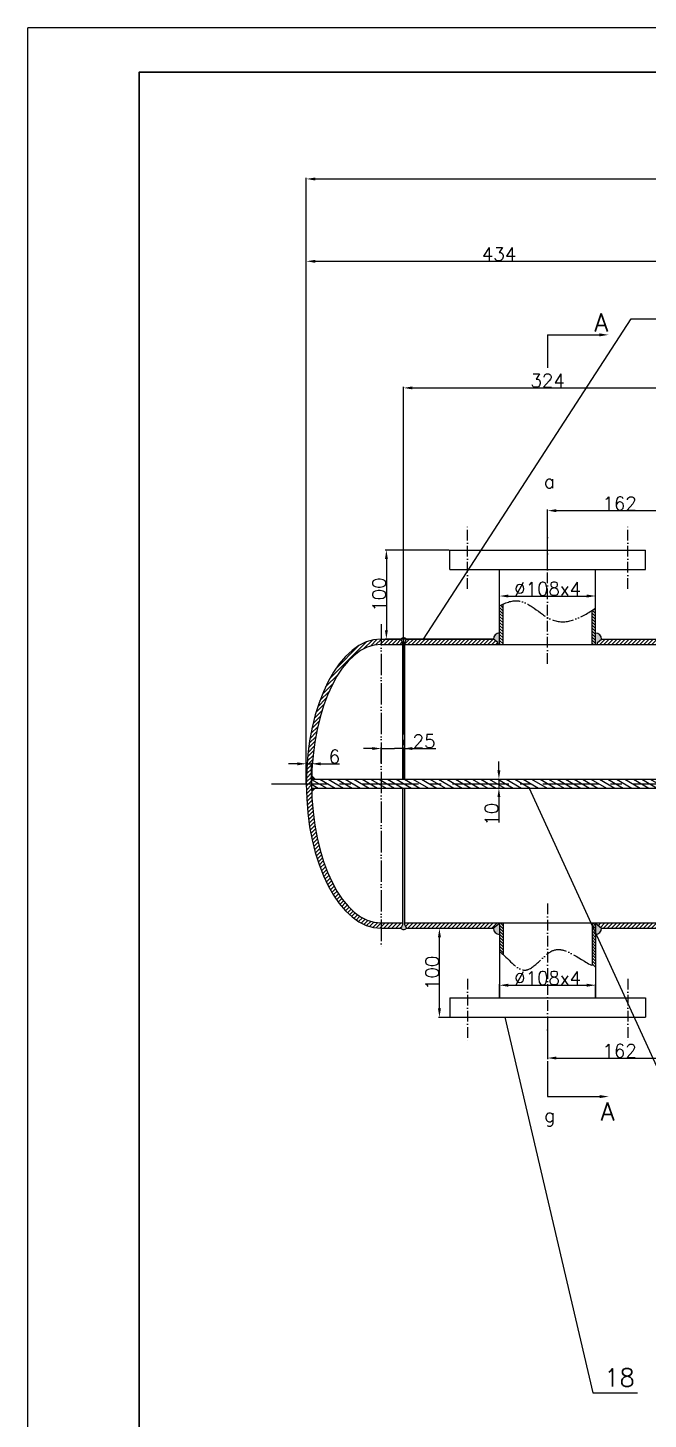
# Model space of a CAD drawing. Header units: millimetres. Extents: x 0 to 4205, y 0 to 2970.
# Drawn here: x 0 to 697, y 1407 to 2970 of the extents above; entities that cross this region are included whole.
import ezdxf

# ---------------------------------------------------------------- set-up
doc = ezdxf.new("R2010")
doc.units = ezdxf.units.MM
for name, pattern in [('ACAD_ISO05W100', [33, 24, -3, 0, -3, 0, -3]), ('ACAD_ISO10W100', [18, 12, -3, 0, -3]), ('CENTER', [50.8, 31.75, -6.35, 6.35, -6.35]), ('CENTERX2', [101.6, 63.5, -12.7, 12.7, -12.7])]:
    doc.linetypes.add(name, pattern=pattern)
for name, color, linetype in [('中心线', 10, 'CENTER'), ('双点划线', 90, 'ACAD_ISO10W100'), ('文字', 130, 'Continuous'), ('点划线', 51, 'Continuous'), ('粗线', 160, 'Continuous'), ('细线', 7, 'Continuous')]:
    doc.layers.add(name, color=color, linetype=linetype)
doc.styles.get("Standard").update_dxf_attribs({"font": 'txt.shx'})
doc.dimstyles.new('ISO-25', dxfattribs={"dimtxt": 15, "dimasz": 10, "dimexe": 1.25, "dimexo": 0.625, "dimtad": 1, "dimdsep": 46, "dimtxsty": 'Standard', "dimcen": 10, "dimadec": 0, "dimazin": 0, "dimtfac": 1, "dimtmove": 0, "dimatfit": 3, "dimldrblk": 'NONE', "dimfxl": 0, "dimarcsym": 0})

# ---------------------------------------------------------------- blocks, each defined once
blk = doc.blocks.new('*D4')
at = {"layer": 'Defpoints', "color": 0}
for p in [(319, 2143.1), (313, 2120.7), (319, 2120.7)]:
    blk.add_point(p, dxfattribs=at)
at = {"layer": '细线', "color": 0, "lineweight": -2}
for p, q in [((303, 2143.1), (293, 2143.1)), ((313, 2121.4), (313, 2144.3)), ((313, 2143.1), (319, 2143.1)), ((319, 2121.4), (319, 2144.3)), ((329, 2143.1), (350.2, 2143.1))]:
    blk.add_line(p, q, dxfattribs=at)
at = {"layer": '细线', "color": 0}
for points in [[(303, 2144.7), (303, 2141.4), (313, 2143.1)], [(329, 2144.7), (329, 2141.4), (319, 2143.1)]]:
    blk.add_solid(points, dxfattribs=at)
at = {"layer": '细线', "color": 0, "insert": (344.6, 2151.2), "char_height": 15, "attachment_point": 5}
blk.add_mtext('6', dxfattribs=at)
blk = doc.blocks.new('_None')
blk = doc.blocks.new('*D5')
at = {"layer": 'Defpoints', "color": 0}
for p in [(746.2, 2427.5), (584.2, 2361.2), (746.2, 2285.4)]:
    blk.add_point(p, dxfattribs=at)
at = {"layer": '细线', "color": 0, "lineweight": -2}
for p, q in [((584.2, 2361.9), (584.2, 2428.8)), ((594.2, 2427.5), (736.2, 2427.5)), ((746.2, 2286), (746.2, 2428.8))]:
    blk.add_line(p, q, dxfattribs=at)
at = {"layer": '细线', "color": 0}
for points in [[(594.2, 2429.2), (594.2, 2425.8), (584.2, 2427.5)], [(736.2, 2429.2), (736.2, 2425.8), (746.2, 2427.5)]]:
    blk.add_solid(points, dxfattribs=at)
at = {"layer": '细线', "color": 0, "insert": (665.2, 2435.6), "char_height": 15, "attachment_point": 5}
blk.add_mtext('162', dxfattribs=at)
blk = doc.blocks.new('*D7')
at = {"layer": 'Defpoints', "color": 0}
for p in [(462.6, 1958.2), (523.4, 1958.2), (506.2, 1858.2)]:
    blk.add_point(p, dxfattribs=at)
at = {"layer": '细线', "color": 0, "lineweight": -2}
for p, q in [((522.8, 1958.2), (461.4, 1958.2)), ((462.6, 1868.2), (462.6, 1948.2)), ((505.6, 1858.2), (461.4, 1858.2))]:
    blk.add_line(p, q, dxfattribs=at)
at = {"layer": '细线', "color": 0}
for points in [[(461, 1948.2), (464.3, 1948.2), (462.6, 1958.2)], [(461, 1868.2), (464.3, 1868.2), (462.6, 1858.2)]]:
    blk.add_solid(points, dxfattribs=at)
at = {"layer": '细线', "color": 0, "insert": (454.5, 1908.2), "char_height": 15, "attachment_point": 5, "rotation": 90}
blk.add_mtext('100', dxfattribs=at)
blk = doc.blocks.new('*D8')
at = {"layer": 'Defpoints', "color": 0}
for p in [(746.2, 1890.7), (584.2, 1858.2), (746.2, 1812.5)]:
    blk.add_point(p, dxfattribs=at)
at = {"layer": '细线', "color": 0, "lineweight": -2}
for p, q in [((746.2, 1890.1), (746.2, 1811.3)), ((584.2, 1857.6), (584.2, 1811.3)), ((594.2, 1812.5), (736.2, 1812.5))]:
    blk.add_line(p, q, dxfattribs=at)
at = {"layer": '细线', "color": 0}
for points in [[(594.2, 1814.2), (594.2, 1810.8), (584.2, 1812.5)], [(736.2, 1814.2), (736.2, 1810.8), (746.2, 1812.5)]]:
    blk.add_solid(points, dxfattribs=at)
at = {"layer": '细线', "color": 0, "insert": (665.2, 1820.6), "char_height": 15, "attachment_point": 5}
blk.add_mtext('162', dxfattribs=at)
blk = doc.blocks.new('*D11')
at = {"layer": 'Defpoints', "color": 0}
for p in [(423.2, 2125.7), (423.2, 2115.7), (529.5, 2115.7)]:
    blk.add_point(p, dxfattribs=at)
at = {"layer": '细线', "color": 0, "lineweight": -2}
for p, q in [((529.5, 2135.7), (529.5, 2145.7)), ((423.9, 2125.7), (530.7, 2125.7)), ((423.9, 2115.7), (530.7, 2115.7)), ((529.5, 2125.7), (529.5, 2115.7)), ((529.5, 2105.7), (529.5, 2077))]:
    blk.add_line(p, q, dxfattribs=at)
at = {"layer": '细线', "color": 0}
for points in [[(527.8, 2135.7), (531.1, 2135.7), (529.5, 2125.7)], [(527.8, 2105.7), (531.1, 2105.7), (529.5, 2115.7)]]:
    blk.add_solid(points, dxfattribs=at)
at = {"layer": '细线', "color": 0, "insert": (521.3, 2086.4), "char_height": 15, "attachment_point": 5, "rotation": 90}
blk.add_mtext('10', dxfattribs=at)
blk = doc.blocks.new('*D21')
at = {"layer": 'Defpoints', "color": 0}
for p in [(3064.5, 2800.2), (313, 2122), (3064.5, 2120.7)]:
    blk.add_point(p, dxfattribs=at)
at = {"layer": '细线', "color": 0, "lineweight": -2}
for p, q in [((313, 2122.6), (313, 2801.4)), ((323, 2800.2), (3054.5, 2800.2)), ((3064.5, 2121.4), (3064.5, 2801.4))]:
    blk.add_line(p, q, dxfattribs=at)
at = {"layer": '细线', "color": 0}
for points in [[(323, 2801.8), (323, 2798.5), (313, 2800.2)], [(3054.5, 2801.8), (3054.5, 2798.5), (3064.5, 2800.2)]]:
    blk.add_solid(points, dxfattribs=at)
at = {"layer": '细线', "color": 0, "insert": (1688.7, 2808.3), "char_height": 15, "attachment_point": 5}
blk.add_mtext('2512', dxfattribs=at)
blk = doc.blocks.new('*D22')
at = {"layer": 'Defpoints', "color": 0}
for p in [(746.2, 2707.7), (746.2, 2285.4), (313, 2122.6)]:
    blk.add_point(p, dxfattribs=at)
at = {"layer": '细线', "color": 0, "lineweight": -2}
for p, q in [((313, 2123.2), (313, 2708.9)), ((323, 2707.7), (736.2, 2707.7)), ((746.2, 2286), (746.2, 2708.9))]:
    blk.add_line(p, q, dxfattribs=at)
at = {"layer": '细线', "color": 0}
for points in [[(323, 2709.3), (323, 2706), (313, 2707.7)], [(736.2, 2709.3), (736.2, 2706), (746.2, 2707.7)]]:
    blk.add_solid(points, dxfattribs=at)
at = {"layer": '细线', "color": 0, "insert": (529.6, 2715.8), "char_height": 15, "attachment_point": 5}
blk.add_mtext('434', dxfattribs=at)
blk = doc.blocks.new('*D25')
at = {"layer": 'Defpoints', "color": 0}
for p in [(746.2, 2565.4), (746.2, 2286), (422.2, 2175.3)]:
    blk.add_point(p, dxfattribs=at)
at = {"layer": '细线', "color": 0, "lineweight": -2}
for p, q in [((422.2, 2175.9), (422.2, 2566.7)), ((432.2, 2565.4), (736.2, 2565.4)), ((746.2, 2286.6), (746.2, 2566.7))]:
    blk.add_line(p, q, dxfattribs=at)
at = {"layer": '细线', "color": 0}
for points in [[(432.2, 2567.1), (432.2, 2563.8), (422.2, 2565.4)], [(736.2, 2567.1), (736.2, 2563.8), (746.2, 2565.4)]]:
    blk.add_solid(points, dxfattribs=at)
at = {"layer": '细线', "color": 0, "insert": (584.2, 2573.6), "char_height": 15, "attachment_point": 5}
blk.add_mtext('324', dxfattribs=at)
blk = doc.blocks.new('*D26')
at = {"layer": 'Defpoints', "color": 0}
for p in [(638.2, 2331.6), (530.2, 2277.2), (638.2, 2277.2)]:
    blk.add_point(p, dxfattribs=at)
at = {"layer": '细线', "color": 0, "lineweight": -2}
for p, q in [((530.2, 2277.9), (530.2, 2332.9)), ((540.2, 2331.6), (628.2, 2331.6)), ((638.2, 2277.9), (638.2, 2332.9))]:
    blk.add_line(p, q, dxfattribs=at)
at = {"layer": '细线', "color": 0}
for points in [[(540.2, 2333.3), (540.2, 2329.9), (530.2, 2331.6)], [(628.2, 2333.3), (628.2, 2329.9), (638.2, 2331.6)]]:
    blk.add_solid(points, dxfattribs=at)
at = {"layer": '细线', "color": 0, "insert": (584.2, 2339.7), "char_height": 15, "attachment_point": 5}
blk.add_mtext('%%C108x4', dxfattribs=at)
blk = doc.blocks.new('*D28')
at = {"layer": 'Defpoints', "color": 0}
for p in [(638.2, 1894.3), (530.2, 1880.2), (638.2, 1880.2)]:
    blk.add_point(p, dxfattribs=at)
at = {"layer": '细线', "color": 0, "lineweight": -2}
for p, q in [((530.2, 1880.9), (530.2, 1895.5)), ((540.2, 1894.3), (628.2, 1894.3)), ((638.2, 1880.9), (638.2, 1895.5))]:
    blk.add_line(p, q, dxfattribs=at)
at = {"layer": '细线', "color": 0}
for points in [[(540.2, 1896), (540.2, 1892.6), (530.2, 1894.3)], [(628.2, 1896), (628.2, 1892.6), (638.2, 1894.3)]]:
    blk.add_solid(points, dxfattribs=at)
at = {"layer": '细线', "color": 0, "insert": (584.2, 1902.4), "char_height": 15, "attachment_point": 5}
blk.add_mtext('%%C108x4', dxfattribs=at)
blk = doc.blocks.new('*D29')
at = {"layer": 'Defpoints', "color": 0}
for p in [(474.2, 2383.2), (403, 2283.2), (523.4, 2283.2)]:
    blk.add_point(p, dxfattribs=at)
at = {"layer": '细线', "color": 0, "lineweight": -2}
for p, q in [((473.6, 2383.2), (401.8, 2383.2)), ((403, 2373.2), (403, 2293.2)), ((522.8, 2283.2), (401.8, 2283.2))]:
    blk.add_line(p, q, dxfattribs=at)
at = {"layer": '细线', "color": 0}
for points in [[(401.4, 2373.2), (404.7, 2373.2), (403, 2383.2)], [(401.4, 2293.2), (404.7, 2293.2), (403, 2283.2)]]:
    blk.add_solid(points, dxfattribs=at)
at = {"layer": '细线', "color": 0, "insert": (394.9, 2333.2), "char_height": 15, "attachment_point": 5, "rotation": 90}
blk.add_mtext('100', dxfattribs=at)
blk = doc.blocks.new('*D44')
at = {"layer": 'Defpoints', "color": 0}
for p in [(422.2, 2160.2), (397.2, 2143.1), (422.2, 2125.7)]:
    blk.add_point(p, dxfattribs=at)
at = {"layer": '细线', "color": 0, "lineweight": -2}
for p, q in [((387.2, 2160.2), (377.2, 2160.2)), ((397.2, 2143.7), (397.2, 2161.5)), ((397.2, 2160.2), (407.2, 2160.2)), ((407.2, 2160.2), (412.2, 2160.2)), ((422.2, 2160.2), (412.2, 2160.2)), ((422.2, 2126.4), (422.2, 2161.5)), ((422.2, 2160.2), (458.5, 2160.2)), ((432.2, 2160.2), (442.2, 2160.2))]:
    blk.add_line(p, q, dxfattribs=at)
at = {"layer": '细线', "color": 0}
for points in [[(387.2, 2161.9), (387.2, 2158.6), (397.2, 2160.2)], [(432.2, 2161.9), (432.2, 2158.6), (422.2, 2160.2)]]:
    blk.add_solid(points, dxfattribs=at)
at = {"layer": '细线', "color": 0, "insert": (445.4, 2168.4), "char_height": 15, "attachment_point": 5}
blk.add_mtext('25', dxfattribs=at)

msp = doc.modelspace()

# ---------------------------------------------------------------- hatches: boundary and pattern name
at = {"layer": '文字'}
h = msp.add_hatch(dxfattribs=at)
h.set_pattern_fill('ANSI31', color=256, scale=0.75, angle=90, style=0)
edge = h.paths.add_edge_path()
edge.add_spline(control_points=[(534.229, 2322.645), (533.814, 2322.463), (533.399, 2322.276), (532.984, 2322.084)], knot_values=[34.02108878, 34.02108878, 34.02108878, 34.02108878, 35.35995785, 35.35995785, 35.35995785, 35.35995785], degree=3, periodic=0)
edge.add_spline(control_points=[(532.984, 2322.084), (532.068, 2321.661), (531.149, 2321.217), (530.229, 2320.755)], knot_values=[31.06752508, 31.06752508, 31.06752508, 31.06752508, 34.02108878, 34.02108878, 34.02108878, 34.02108878], degree=3, periodic=0)
edge.add_line((530.229, 2320.755), (530.229, 2277.238))
edge.add_line((530.229, 2277.238), (534.229, 2277.238))
edge.add_line((534.229, 2277.238), (534.229, 2322.645))
edge = h.paths.add_edge_path()
edge.add_spline(control_points=[(638.229, 2318.08), (636.894, 2317.187), (635.56, 2316.313), (634.229, 2315.462)], knot_values=[146.2133061, 146.2133061, 146.2133061, 146.2133061, 150.38516591, 150.38516591, 150.38516591, 150.38516591], degree=3, periodic=0)
edge.add_line((634.229, 2315.462), (634.229, 2277.238))
edge.add_line((634.229, 2277.238), (638.229, 2277.238))
edge.add_line((638.229, 2277.238), (638.229, 2318.08))
h = msp.add_hatch(dxfattribs=at)
h.set_pattern_fill('ANSI31', color=256, style=0)
edge = h.paths.add_edge_path()
edge.add_ellipse((397.229, 2120.738), major_axis=(0, 156.5), ratio=0.5, start_angle=0, end_angle=86.73755, ccw=False)
edge.add_line((397.229, 2277.238), (397.229, 2283.238))
edge.add_ellipse((397.229, 2120.738), major_axis=(0, 162.5), ratio=0.51846154, start_angle=0, end_angle=90)
edge.add_line((312.979, 2120.738), (318.979, 2120.738))
edge.add_ellipse((397.229, 2120.738), major_axis=(0, 156.5), ratio=0.5, start_angle=88.169152, end_angle=90, ccw=False)
edge.add_ellipse((397.229, 2120.738), major_axis=(0, 156.5), ratio=0.5, start_angle=86.73755, end_angle=88.169152, ccw=False)
edge = h.paths.add_edge_path()
edge.add_ellipse((397.229, 2120.738), major_axis=(0, 156.5), ratio=0.5, start_angle=93.26245, end_angle=180, ccw=False)
edge.add_ellipse((397.229, 2120.738), major_axis=(0, 156.5), ratio=0.5, start_angle=91.830848, end_angle=93.26245, ccw=False)
edge.add_ellipse((397.229, 2120.738), major_axis=(0, 156.5), ratio=0.5, start_angle=90, end_angle=91.830848, ccw=False)
edge.add_line((318.979, 2120.738), (312.979, 2120.738))
edge.add_ellipse((397.229, 2120.738), major_axis=(0, 162.5), ratio=0.51846154, start_angle=90, end_angle=180)
edge.add_line((397.229, 1958.238), (397.229, 1964.238))
h.paths.add_polyline_path([(419.146, 2283.238), (397.229, 2283.238), (397.229, 2277.238), (421.229, 2277.238), (421.229, 2279.238)])
h.paths.add_polyline_path([(421.229, 1962.238), (421.229, 1964.238), (397.229, 1964.238), (397.229, 1958.238), (419.146, 1958.238)])
for points in [[(423.229, 2278.987), (425.442, 2283.238, 0.42836245), (419.146, 2283.238), (421.229, 2279.238), (421.229, 2125.738), (421.263, 2125.738), (423.229, 2125.738)], [(423.229, 2115.738), (421.229, 2115.738), (421.229, 1962.238), (419.146, 1958.238, 0.42836245), (425.442, 1958.238), (423.229, 1962.49)]]:
    msp.add_hatch(color=10, dxfattribs=at).paths.add_polyline_path(points)
h = msp.add_hatch(dxfattribs=at)
h.set_pattern_fill('ANSI31', color=256, style=0)
h.paths.add_polyline_path([(523.391, 2283.238), (425.442, 2283.238), (423.229, 2278.987), (423.229, 2277.238), (528.229, 2277.238), (528.229, 2279.238)])
h.paths.add_polyline_path([(528.229, 1962.238), (530.229, 1964.238), (423.229, 1964.238), (423.229, 1962.49), (425.442, 1958.238), (523.391, 1958.238)])
h = msp.add_hatch(dxfattribs=at)
h.set_pattern_fill('ANSI31', color=256, style=0)
h.paths.add_polyline_path([(741.229, 2283.238), (644.966, 2283.238), (640.229, 2279.238), (640.229, 2277.238), (741.229, 2277.238)])
h.paths.add_polyline_path([(741.229, 1964.238), (638.229, 1964.238), (640.229, 1962.238), (644.966, 1958.238), (741.229, 1958.238)])
h = msp.add_hatch(color=1, dxfattribs=at)
edge = h.paths.add_edge_path()
edge.add_ellipse((397.229, 2120.738), major_axis=(0, 156.5), ratio=0.5, start_angle=86.73755, end_angle=88.169152)
edge.add_line((319.019, 2125.738), (323.019, 2125.738))
edge.add_line((323.019, 2125.738), (319.106, 2129.645))
edge = h.paths.add_edge_path()
edge.add_line((323.019, 2115.738), (319.019, 2115.738))
edge.add_ellipse((397.229, 2120.738), major_axis=(0, 156.5), ratio=0.5, start_angle=91.830848, end_angle=93.26245)
edge.add_line((319.106, 2111.832), (323.019, 2115.738))
h = msp.add_hatch(dxfattribs=at)
h.set_pattern_fill('ANSI31', color=256, scale=1.5, angle=105, style=0)
edge = h.paths.add_edge_path()
edge.add_line((397.229, 2120.738), (397.229, 2125.738))
edge.add_line((397.229, 2125.738), (319.019, 2125.738))
edge.add_ellipse((397.229, 2120.738), major_axis=(0, 156.5), ratio=0.5, start_angle=88.169152, end_angle=90)
edge.add_line((318.979, 2120.738), (397.229, 2120.738))
h.paths.add_polyline_path([(423.229, 2125.738), (397.229, 2125.738), (397.229, 2120.738), (747.229, 2120.738), (747.229, 2125.738)])
h.paths.add_polyline_path([(747.229, 2115.738), (747.229, 2120.738), (397.229, 2120.738), (397.229, 2115.738)])
edge = h.paths.add_edge_path()
edge.add_ellipse((397.229, 2120.738), major_axis=(0, 156.5), ratio=0.5, start_angle=90, end_angle=91.830848)
edge.add_line((319.019, 2115.738), (397.229, 2115.738))
edge.add_line((397.229, 2115.738), (397.229, 2120.738))
edge.add_line((397.229, 2120.738), (318.979, 2120.738))
h = msp.add_hatch(dxfattribs=at)
h.set_pattern_fill('ANSI31', color=256, scale=0.75, angle=90, style=0)
edge = h.paths.add_edge_path()
edge.add_line((534.229, 1964.238), (530.229, 1964.238))
edge.add_line((530.229, 1964.238), (530.229, 1932.108))
edge.add_spline(control_points=[(530.229, 1932.108), (531.567, 1931.096), (532.9, 1929.965), (534.229, 1928.766)], knot_values=[17.2041085, 17.2041085, 17.2041085, 17.2041085, 21.74970356, 21.74970356, 21.74970356, 21.74970356], degree=3, periodic=0)
edge.add_line((534.229, 1928.766), (534.229, 1964.238))
edge = h.paths.add_edge_path()
edge.add_line((638.229, 1964.238), (634.229, 1964.238))
edge.add_line((634.229, 1964.238), (634.229, 1916.343))
edge.add_spline(control_points=[(634.229, 1916.343), (635.558, 1915.685), (636.891, 1915.079), (638.229, 1914.541)], knot_values=[136.26394943, 136.26394943, 136.26394943, 136.26394943, 140.33964125, 140.33964125, 140.33964125, 140.33964125], degree=3, periodic=0)
edge.add_line((638.229, 1914.541), (638.229, 1964.238))
at = {"layer": '细线'}
h = msp.add_hatch(color=1, dxfattribs=at)
h.paths.add_polyline_path([(530.229, 2290.076, 0.41421356), (523.391, 2283.238), (528.229, 2279.238), (528.229, 2277.238), (530.229, 2277.238)])
h.paths.add_polyline_path([(638.229, 2289.975), (638.229, 2277.238), (640.229, 2277.238), (640.229, 2279.238), (644.966, 2283.238, 0.41421356)])
h = msp.add_hatch(color=1, dxfattribs=at)
h.paths.add_polyline_path([(530.229, 1964.238), (528.229, 1962.238), (523.391, 1958.238, 0.41421356), (530.229, 1951.401)])
h.paths.add_polyline_path([(644.966, 1958.238), (640.229, 1962.238), (638.229, 1964.238), (638.229, 1951.501, 0.41421356)])

# ---------------------------------------------------------------- linework, layer by layer
at = {"layer": '中心线'}
msp.add_line((422.229, 2125.738), (422.229, 2175.324), dxfattribs=at)
at = {"layer": '中心线', "color": 2, "linetype": 'CENTERX2'}
msp.add_line((274.029, 2120.738), (1636.31, 2120.738), dxfattribs=at)
at = {"layer": '双点划线', "linetype": 'ACAD_ISO05W100'}
msp.add_line((397.229, 2299.989), (397.229, 1935.612), dxfattribs=at)
for points, knots in [([(530.229, 2320.755), (537.819, 2324.562), (558.626, 2331.954), (591.815, 2291.932), (621.807, 2307.095), (638.229, 2318.08)], [31.06752508, 31.06752508, 31.06752508, 31.06752508, 55.42154561, 99.06470028, 150.38516591, 150.38516591, 150.38516591, 150.38516591]), ([(530.229, 1932.108), (539.755, 1924.906), (560.19, 1895.698), (592.593, 1952.695), (621.212, 1921.385), (638.229, 1914.541)], [17.2041085, 17.2041085, 17.2041085, 17.2041085, 49.55865203, 88.49128057, 140.33964125, 140.33964125, 140.33964125, 140.33964125])]:
    msp.add_open_spline(points, degree=3, knots=knots, dxfattribs=at)
at = {"layer": '点划线', "linetype": 'ACAD_ISO10W100'}
for p, q in [((494.229, 2339.821), (494.229, 2410.824)), ((584.229, 2255.494), (584.229, 2410.824)), ((674.229, 2339.821), (674.229, 2410.824)), ((397.229, 2125.738), (397.229, 2120.738)), ((584.229, 1985.982), (584.229, 1830.652)), ((494.229, 1901.656), (494.229, 1830.652)), ((674.229, 1901.656), (674.229, 1830.652))]:
    msp.add_line(p, q, dxfattribs=at)
at = {"layer": '粗线'}
for p, q in [((125, 2920), (125, 50)), ((4155, 2920), (125, 2920)), ((583.971, 2625.097), (583.971, 2587.919)), ((583.971, 2625.097), (642.377, 2625.097)), ((474.229, 2383.238), (694.229, 2383.238)), ((474.229, 2361.238), (474.229, 2383.238)), ((694.229, 2361.238), (694.229, 2383.238)), ((474.229, 2361.238), (694.229, 2361.238)), ((530.229, 2277.238), (530.229, 2361.238)), ((638.229, 2277.238), (638.229, 2361.238)), ((534.229, 2277.238), (534.229, 2322.645)), ((634.229, 2277.238), (634.229, 2315.462)), ((397.229, 2283.238), (419.146, 2283.238)), ((421.229, 2279.238), (419.146, 2283.238)), ((423.229, 2278.987), (425.442, 2283.238)), ((425.442, 2283.238), (523.391, 2283.238)), ((528.229, 2279.238), (523.391, 2283.238)), ((530.229, 2283.238), (530.229, 2289.238)), ((530.229, 2283.238), (530.229, 2289.238)), ((640.229, 2279.238), (644.966, 2283.238)), ((644.966, 2283.238), (741.229, 2283.238)), ((397.229, 2277.238), (421.229, 2277.238)), ((421.229, 2279.238), (421.229, 2125.738)), ((423.229, 2278.987), (423.229, 2125.738)), ((423.229, 2278.987), (423.229, 2277.238)), ((423.229, 2277.238), (741.229, 2277.238)), ((528.229, 2277.238), (528.229, 2279.238)), ((530.229, 2277.238), (528.229, 2277.238)), ((638.229, 2277.238), (640.229, 2277.238)), ((640.229, 2277.238), (640.229, 2279.238)), ((640.229, 2279.238), (640.229, 2279.238)), ((323.019, 2125.738), (319.106, 2129.645)), ((319.019, 2125.738), (421.263, 2125.738)), ((319.019, 2115.738), (747.229, 2115.738)), ((323.019, 2115.738), (319.106, 2111.832)), ((397.229, 2125.738), (746.229, 2125.738)), ((421.229, 2115.738), (421.229, 1962.238)), ((423.229, 2125.738), (747.229, 2125.738)), ((423.229, 2115.738), (423.229, 1962.49)), ((397.229, 1964.238), (421.229, 1964.238)), ((397.229, 1964.238), (421.229, 1964.238)), ((397.229, 1958.238), (419.146, 1958.238)), ((421.229, 1962.238), (419.146, 1958.238)), ((423.229, 1964.238), (741.229, 1964.238)), ((423.229, 1964.238), (741.229, 1964.238)), ((423.229, 1962.49), (425.442, 1958.238)), ((425.442, 1958.238), (523.391, 1958.238)), ((528.229, 1962.238), (523.391, 1958.238)), ((528.229, 1962.238), (530.229, 1964.238)), ((530.229, 1964.238), (530.229, 1880.238)), ((534.229, 1964.238), (534.229, 1928.766)), ((634.229, 1964.238), (634.229, 1916.343)), ((638.229, 1964.238), (638.229, 1880.238)), ((640.229, 1962.238), (638.229, 1964.238)), ((640.229, 1962.238), (644.966, 1958.238)), ((644.966, 1958.238), (741.229, 1958.238)), ((474.229, 1880.238), (474.229, 1858.238)), ((474.229, 1880.238), (694.229, 1880.238)), ((694.229, 1880.238), (694.229, 1858.238)), ((474.229, 1858.238), (694.229, 1858.238)), ((583.971, 1808.84), (583.971, 1769.359)), ((583.971, 1769.359), (642.377, 1769.359))]:
    msp.add_line(p, q, dxfattribs=at)
at = {"layer": '粗线', "lineweight": 30}
msp.add_lwpolyline([(125, 50), (4155, 50), (4155, 2920), (125, 2920)], close=True, dxfattribs=at)
at = {"layer": '粗线'}
for centre, radius, start, end in [((422.294, 2280.238), 4.348, 43.623052, 136.376948), ((530.229, 2283.238), 6.838, 90, 180), ((638.229, 2283.238), 6.737, 0, 90), ((422.294, 1961.238), 4.348, 223.623052, 316.376948), ((530.229, 1958.238), 6.838, 180, 270), ((638.229, 1958.238), 6.737, 270, 0)]:
    msp.add_arc(centre, radius, start, end, dxfattribs=at)
for major_axis, ratio in [((0, 162.5), 0.51846154), ((0, 156.5), 0.5)]:
    msp.add_ellipse((397.229, 2120.738), major_axis=major_axis, ratio=ratio, start_param=0, end_param=3.14159265, dxfattribs=at)
for points in [[(642.51, 2626.69), (642.51, 2623.356), (652.51, 2625.023)], [(642.913, 1767.516), (642.913, 1770.85), (652.913, 1769.183)]]:
    msp.add_solid(points, dxfattribs=at)
at = {"layer": '细线'}
for p, q in [((4205, 2970), (0, 2970)), ((0, 0), (0, 2970)), ((312.979, 2121.988), (312.979, 2518.404)), ((312.979, 2121.988), (312.979, 2518.404))]:
    msp.add_line(p, q, dxfattribs=at)
for points in [[(444.619, 2283.238), (678.185, 2643.115), (728.185, 2643.115)], [(563.555, 2115.738), (874.777, 1436.43), (924.777, 1436.43)], [(536.305, 1858.238), (635.114, 1436.43), (685.114, 1436.43)]]:
    msp.add_lwpolyline(points, dxfattribs=at)

# ---------------------------------------------------------------- texts
at = {"layer": '粗线', "char_height": 20}
for insert, width, attachment_point in [((644.506, 2638.934), 56.64879, 5), ((659.381, 1762.436), 48.62988, 3)]:
    msp.add_mtext('A', dxfattribs=dict(at, insert=insert, width=width, attachment_point=attachment_point))
at = {"layer": '细线', "attachment_point": 1}
for s, insert, char_height, width in [('a', (579.981, 2467.836), 15, 63.74739), ('g', (580.278, 1755.725), 15, 146.1441), ('18', (647.877, 1463.485), 20, 47.12401)]:
    msp.add_mtext(s, dxfattribs=dict(at, insert=insert, char_height=char_height, width=width))

# ---------------------------------------------------------------- dimensions: what is measured, and where the dimension line sits
at = {"layer": '细线'}
for base, p1, p2, text, picture, middle in [((3064.479, 2800.176), (312.979, 2121.988), (3064.479, 2120.738), '2512', '*D21', (1688.729, 2808.301)), ((746.229, 2707.668), (312.979, 2122.613), (746.229, 2285.363), '434', '*D22', (529.604, 2715.793)), ((638.229, 2331.613), (530.229, 2277.238), (638.229, 2277.238), '%%C108x4', '*D26', (584.229, 2339.738)), ((638.229, 1894.288), (530.229, 1880.238), (638.229, 1880.238), '%%C108x4', '*D28', (584.229, 1902.413))]:
    dim = msp.add_linear_dim(base=base, p1=p1, p2=p2, text=text, dimstyle='ISO-25', dxfattribs=at)
    dim.commit()
    dim.dimension.update_dxf_attribs({"geometry": picture, "text_midpoint": middle})
for base, p1, p2, picture, middle in [((746.229, 2565.437), (422.229, 2175.324), (746.229, 2285.988), '*D25', (584.229, 2573.562)), ((746.229, 2427.516), (584.229, 2361.238), (746.229, 2285.363), '*D5', (665.229, 2435.641)), ((422.229, 2160.247), (397.229, 2143.079), (422.229, 2125.738), '*D44', (445.354, 2168.372)), ((318.979, 2143.079), (312.979, 2120.738), (318.979, 2120.738), '*D4', (344.604, 2151.204)), ((746.229, 1812.505), (584.229, 1858.238), (746.229, 1890.738), '*D8', (665.229, 1820.63))]:
    dim = msp.add_linear_dim(base=base, p1=p1, p2=p2, dimstyle='ISO-25', dxfattribs=at)
    dim.commit()
    dim.dimension.update_dxf_attribs({"geometry": picture, "text_midpoint": middle})
for base, p1, p2, picture, middle in [((403.047, 2283.238), (474.229, 2383.238), (523.391, 2283.238), '*D29', (394.922, 2333.238)), ((529.457, 2115.738), (423.229, 2125.738), (423.229, 2115.738), '*D11', (521.332, 2086.363)), ((462.62, 1958.238), (506.229, 1858.238), (523.391, 1958.238), '*D7', (454.495, 1908.238))]:
    dim = msp.add_linear_dim(base=base, p1=p1, p2=p2, angle=90, dimstyle='ISO-25', dxfattribs=at)
    dim.commit()
    dim.dimension.update_dxf_attribs({"geometry": picture, "text_midpoint": middle})

doc.saveas('drawing.dxf')
